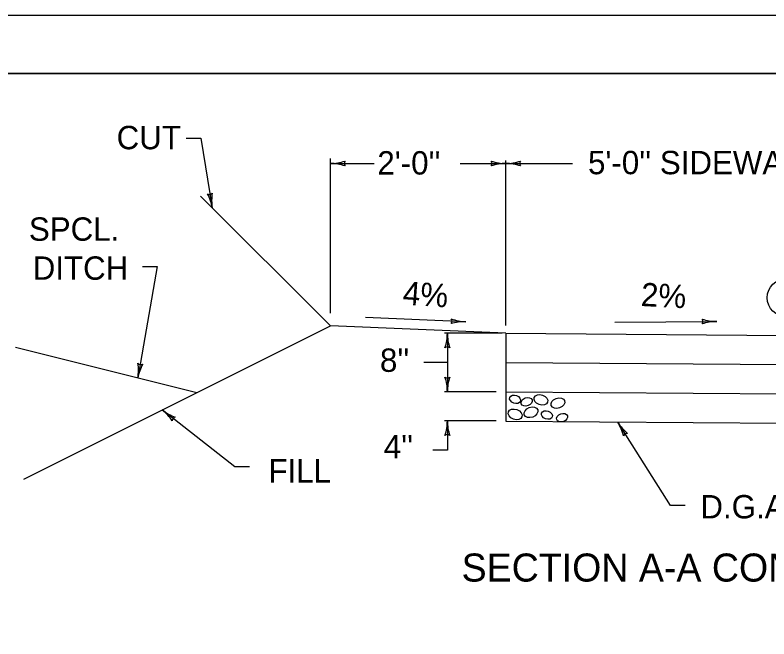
# Model space of a CAD drawing. Extents: x 1000 to 1036.3, y 1000 to 1022.
# Drawn here: x 1019.62 to 1026.07, y 1016.66 to 1022 of the extents above; entities that cross this region are included whole.
import ezdxf

# ---------------------------------------------------------------- set-up
doc = ezdxf.new("R2010")
doc.units = 0
for name, color, linetype in [('Level 1', 7, 'Continuous'), ('Level 10', 7, 'Continuous'), ('Level 11', 7, 'Continuous'), ('SB_PL_CUTLINE_PR', 7, 'Continuous'), ('SB_PL_SBL4_PR', 7, 'Continuous')]:
    doc.layers.add(name, color=color, linetype=linetype)

msp = doc.modelspace()

# ---------------------------------------------------------------- linework, layer by layer
at = {"layer": 'Level 1'}
for p, q in [((1021.0861, 1020.9474), (1021.2111, 1020.9474)), ((1021.2111, 1020.9474), (1021.3089, 1020.3498)), ((1022.319, 1019.4504), (1022.319, 1020.7713)), ((1023.819, 1019.3421), (1023.819, 1020.7567)), ((1022.319, 1020.7298), (1022.6927, 1020.7298)), ((1023.4271, 1020.7298), (1023.819, 1020.7298)), ((1023.819, 1020.7298), (1024.3879, 1020.7298)), ((1022.319, 1019.3397), (1021.2085, 1020.4502)), ((1020.8385, 1019.8493), (1020.6725, 1018.8943)), ((1020.7135, 1019.8493), (1020.8385, 1019.8493)), ((1023.4764, 1019.3753), (1022.6189, 1019.4111)), ((1019.699, 1018.0297), (1022.319, 1019.3397)), ((1023.819, 1019.2772), (1022.319, 1019.3397)), ((1024.7507, 1019.372), (1025.6217, 1019.3785)), ((1023.787, 1019.2772), (1023.294, 1019.2772)), ((1023.319, 1019.2772), (1023.319, 1018.7772)), ((1023.819, 1019.2772), (1023.819, 1018.5252)), ((1023.819, 1019.2772), (1027.569, 1019.249)), ((1021.1764, 1018.7684), (1019.6277, 1019.1556)), ((1023.319, 1019.0272), (1023.119, 1019.0272)), ((1023.8209, 1019.0272), (1027.569, 1018.999)), ((1023.7354, 1018.7772), (1023.294, 1018.7772)), ((1023.819, 1018.7759), (1027.569, 1018.7478)), ((1021.5032, 1018.1343), (1020.8811, 1018.6207)), ((1023.7354, 1018.5272), (1023.294, 1018.5272)), ((1023.319, 1018.5272), (1023.319, 1018.2772)), ((1023.819, 1018.5252), (1027.569, 1018.497)), ((1025.2269, 1017.8038), (1024.7757, 1018.5152)), ((1023.319, 1018.2772), (1023.194, 1018.2772)), ((1021.6282, 1018.1343), (1021.5032, 1018.1343)), ((1025.3519, 1017.8038), (1025.2269, 1017.8038))]:
    msp.add_line(p, q, dxfattribs=at)
msp.add_circle((1026.218, 1019.5813), 0.1638, dxfattribs=at)
for centre, radius, start, end in [((1022.319, 1021.1208), 0.3909, 270, 288.66878), ((1022.4677, 1020.7298), 0.0313, 138.7746, 220.89129), ((1023.6704, 1020.7299), 0.0313, 318.7746, 40.89129), ((1023.819, 1021.1208), 0.3909, 251.34716, 269.99389), ((1023.819, 1021.1208), 0.3909, 270, 288.66878), ((1023.9677, 1020.7298), 0.0313, 138.7746, 220.89129), ((1022.319, 1021.1208), 0.3909, 269.98778, 270), ((1022.319, 1020.3389), 0.3909, 71.34716, 89.99389), ((1023.819, 1020.3389), 0.3909, 90, 108.66878), ((1023.819, 1021.1208), 0.3909, 269.98778, 270), ((1023.819, 1020.3389), 0.3909, 89.98778, 90), ((1023.819, 1020.3389), 0.3909, 71.34716, 89.99389), ((1021.285, 1020.4965), 0.0313, 238.07102, 320.18771), ((1020.9231, 1020.2866), 0.3909, 9.29642, 27.9652), ((1021.6947, 1020.4129), 0.3909, 170.64358, 189.29031), ((1020.9231, 1020.2866), 0.3909, 9.28419, 9.29642), ((1023.3278, 1019.3816), 0.0313, 316.38726, 38.50396), ((1023.4926, 1019.7659), 0.3909, 248.95983, 267.60656), ((1025.473, 1019.3774), 0.0313, 319.20217, 41.31886), ((1025.6188, 1019.7694), 0.3909, 251.77473, 270.42146), ((1023.4601, 1018.9847), 0.3909, 87.61267, 106.28145), ((1023.4601, 1018.9847), 0.3909, 87.60044, 87.61267), ((1025.6246, 1018.9876), 0.3909, 90.42757, 109.09636), ((1025.6246, 1018.9876), 0.3909, 90.41535, 90.42757), ((1022.9281, 1019.2772), 0.3909, 341.34716, 359.99389), ((1023.71, 1019.2772), 0.3909, 179.98778, 180), ((1023.71, 1019.2772), 0.3909, 180, 198.66878), ((1023.319, 1019.1285), 0.0313, 48.7746, 130.89129), ((1020.2874, 1018.9613), 0.3909, 350.13926, 8.80804), ((1021.0577, 1018.8274), 0.3909, 151.48642, 170.13315), ((1020.698, 1019.0408), 0.0313, 218.91386, 301.03055), ((1020.2874, 1018.9613), 0.3909, 350.12703, 350.13926), ((1023.3191, 1018.9257), 0.0312, 228.7746, 310.89129), ((1022.9284, 1018.7772), 0.3906, 0, 18.66878), ((1023.7096, 1018.7772), 0.3906, 161.34716, 179.99389), ((1022.9284, 1018.7772), 0.3906, 359.98778, 0), ((1021.1219, 1018.9286), 0.3909, 231.96537, 231.97759), ((1021.1219, 1018.9286), 0.3909, 231.97759, 250.64638), ((1020.6403, 1018.3127), 0.3909, 33.32475, 51.97148), ((1020.9982, 1018.5291), 0.0313, 100.75219, 182.86889), ((1022.9284, 1018.5272), 0.3906, 341.34716, 359.99389), ((1023.7096, 1018.5272), 0.3906, 179.98778, 180), ((1023.7096, 1018.5272), 0.3906, 180, 198.66878), ((1025.1056, 1018.7244), 0.3906, 212.36985, 212.38208), ((1025.1056, 1018.7244), 0.3906, 212.38208, 231.05086), ((1024.4458, 1018.306), 0.3906, 13.72924, 32.37597), ((1024.8552, 1018.3897), 0.0312, 81.15668, 163.27337), ((1023.319, 1018.3786), 0.0312, 48.7746, 130.89129)]:
    msp.add_arc(centre, radius, start, end, dxfattribs=at)
for centre, major_axis in [((1023.8987, 1018.7114), (0.046, -0.0168)), ((1024.1186, 1018.7074), (0.0575, -0.021)), ((1023.9973, 1018.6908), (-0.046, -0.0168)), ((1024.2639, 1018.6793), (-0.0575, -0.021)), ((1023.8988, 1018.5829), (0.0575, -0.021)), ((1024.0343, 1018.6005), (-0.0575, -0.021)), ((1024.1703, 1018.5773), (0.046, -0.0168)), ((1024.2997, 1018.5545), (-0.046, -0.0168))]:
    msp.add_ellipse(centre, major_axis=major_axis, ratio=0.705595, dxfattribs=at)
at = {"layer": 'Level 10'}
for p, q in [((1000, 1022), (1036, 1022)), ((1007, 1021.5), (1035.5, 1021.5))]:
    msp.add_line(p, q, dxfattribs=at)
at = {"layer": 'Level 11'}
msp.add_lwpolyline([(1007, 1000.5), (1035.5, 1000.5), (1035.5, 1021.5), (1007, 1021.5)], close=True, dxfattribs=at)
at = {"layer": 'SB_PL_CUTLINE_PR'}
msp.add_lwpolyline([(1000, 1022), (1036, 1022), (1036, 1000), (1000, 1000)], close=True, dxfattribs=at)
at = {"layer": 'SB_PL_SBL4_PR'}
msp.add_lwpolyline([(1007, 1000.5), (1035.5, 1000.5), (1035.5, 1021.5), (1007, 1021.5)], close=True, dxfattribs=at)

# ---------------------------------------------------------------- texts
at = {"layer": 'Level 1'}
for s, height, p in [('CUT', 0.2, (1020.4913, 1020.8518)), ("2'-0''", 0.2, (1022.7206, 1020.6353)), ("5'-0'' SIDEWALK", 0.2, (1024.5217, 1020.6379)), ('SPCL.', 0.2, (1019.7412, 1020.0686)), ('DITCH', 0.2, (1019.7738, 1019.7348)), ("8''", 0.2, (1022.7427, 1018.9467)), ("4''", 0.2, (1022.7751, 1018.2068)), ('FILL', 0.2, (1021.7888, 1017.9998)), ('D.G.A. BASE', 0.2, (1025.4824, 1017.6928)), ('SECTION A-A CONDITION NO. 1', 0.24, (1023.4407, 1017.1522))]:
    msp.add_text(s, height=height, dxfattribs=at).set_placement(p)
for s, rotation, p in [('4%', 356, (1022.9334, 1019.5239)), ('2%', 357, (1024.9702, 1019.5106))]:
    msp.add_text(s, height=0.2, rotation=rotation, dxfattribs=at).set_placement(p)

doc.saveas('drawing.dxf')
